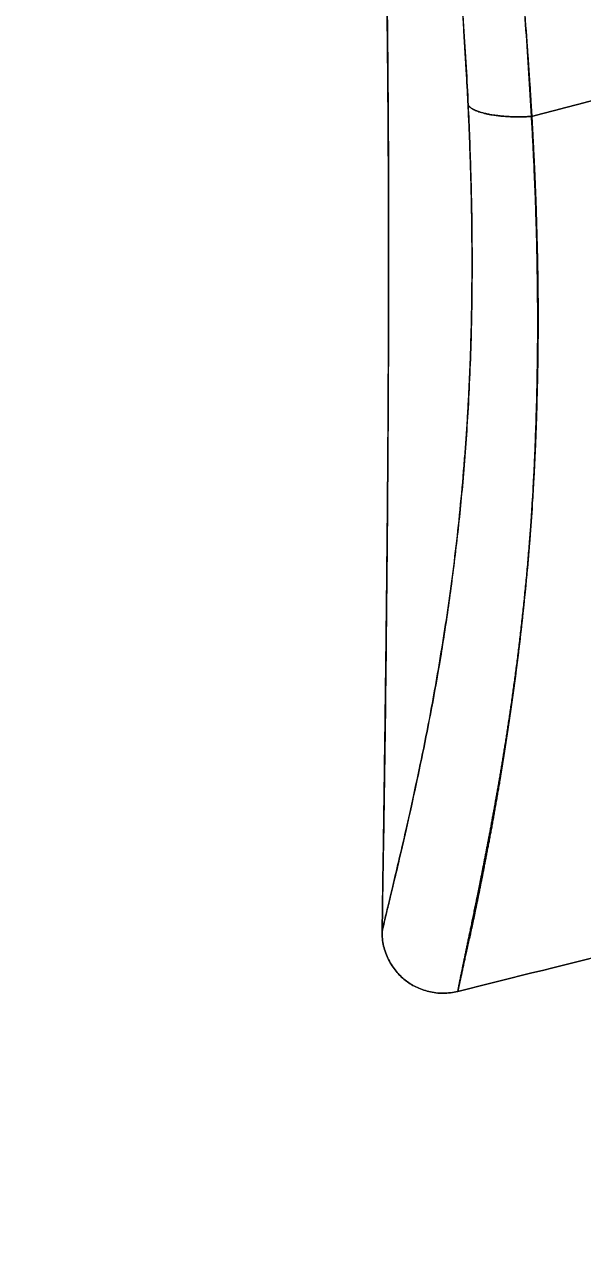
# Model space of a CAD drawing. Header units: inches. Extents: x 1105 to 1525, y -292 to 302.
# Drawn here: x 1423.32 to 1427.89, y -48.8 to -38.68 of the extents above; entities that cross this region are included whole.
import ezdxf

# ---------------------------------------------------------------- set-up
doc = ezdxf.new("R2010")
doc.units = ezdxf.units.IN
doc.header["$LTSCALE"] = 2.42
doc.header["$MEASUREMENT"] = 0
doc.header["$PDMODE"] = 3
doc.header["$PDSIZE"] = 0.3125
doc.layers.get('0').update_dxf_attribs({"linetype": 'CONTINUOUS'})
doc.layers.get('Defpoints').update_dxf_attribs({"linetype": 'CONTINUOUS'})
doc.layers.add('DIM', color=3, linetype='CONTINUOUS', lineweight=18)
doc.styles.get("Standard").update_dxf_attribs({"font": 'arial.ttf', "width": 0.8})
doc.dimstyles.new('ISO-25', dxfattribs={"dimtxt": 5, "dimasz": 2.5, "dimexe": 1.25, "dimexo": 0.625, "dimgap": 2, "dimtad": 1, "dimtih": 1, "dimtoh": 1, "dimdec": 1, "dimdsep": 46, "dimtxsty": 'Standard', "dimcen": 0, "dimclrd": 3, "dimclre": 3, "dimclrt": 4, "dimadec": 0, "dimazin": 0, "dimtfac": 1, "dimtdec": 1, "dimtmove": 0, "dimatfit": 3, "dimfxl": 1, "dimarcsym": 0})

# ---------------------------------------------------------------- blocks, each defined once
blk = doc.blocks.new('*D4')
at = {"layer": 'Defpoints', "color": 0, "transparency": 16777216}
for p in [(1466.72, 44.1), (1394.046, 27.986), (1372.047, -18.442), (1445.071, -26.779), (1445.071, -182.578)]:
    blk.add_point(p, dxfattribs=at)
at = {"layer": 'DIM', "color": 3, "lineweight": -2, "transparency": 16777216}
blk.add_line((1393.435, 27.851), (1352.963, 18.878), dxfattribs=at)
for start, end in [(195.57893, 227.01677), (235.77386, 266.92233)]:
    blk.add_arc((1445.071, 39.3), 93.094, start, end, dxfattribs=at)
at = {"layer": 'DIM', "color": 3, "transparency": 16777216}
for points in [[(1354.588, 14.095), (1356.205, 14.5), (1354.184, 19.148)], [(1440.095, -52.827), (1440.05, -54.493), (1445.071, -53.795)]]:
    blk.add_solid(points, dxfattribs=at)
at = {"layer": 'DIM', "color": 4, "transparency": 16777216, "insert": (1386.802, -33.304), "char_height": 5, "attachment_point": 5}
blk.add_mtext('77°', dxfattribs=at)
blk = doc.blocks.new('*D5')
at = {"layer": 'Defpoints', "color": 0, "transparency": 16777216}
for p in [(1398.948, 98.392), (1453.97, -172.568), (1384.677, -186.639)]:
    blk.add_point(p, dxfattribs=at)
at = {"layer": 'DIM', "color": 3, "lineweight": -2, "transparency": 16777216}
for p, q in [((1398.336, 98.268), (1328.43, 84.072)), ((1330.65, 79.421), (1356.242, -46.606)), ((1383.682, -181.739), (1358.091, -55.712)), ((1453.358, -172.693), (1383.452, -186.888))]:
    blk.add_line(p, q, dxfattribs=at)
at = {"layer": 'DIM', "color": 3, "transparency": 16777216}
for points in [[(1331.467, 79.587), (1329.833, 79.255), (1329.655, 84.321)], [(1384.499, -181.573), (1382.866, -181.905), (1384.677, -186.639)]]:
    blk.add_solid(points, dxfattribs=at)
at = {"layer": 'DIM', "color": 4, "transparency": 16777216, "insert": (1357.166, -51.159), "char_height": 5, "attachment_point": 5}
blk.add_mtext('276.5', dxfattribs=at)

msp = doc.modelspace()

# ---------------------------------------------------------------- linework, layer by layer
at = {"linetype": 'Continuous', "lineweight": 18}
for points, knots in [([(1426.253, -46.114), (1426.256, -45.904), (1426.262, -45.489), (1426.271, -44.875), (1426.279, -44.277), (1426.286, -43.696), (1426.292, -43.131), (1426.297, -42.582), (1426.301, -42.049), (1426.304, -41.532), (1426.305, -41.031), (1426.305, -40.547), (1426.305, -40.078), (1426.303, -39.626), (1426.3, -39.19), (1426.296, -38.769), (1426.291, -38.365), (1426.286, -37.977), (1426.28, -37.604), (1426.273, -37.248), (1426.265, -36.907), (1426.257, -36.583), (1426.248, -36.274), (1426.239, -35.981), (1426.23, -35.705), (1426.222, -35.467), (1426.214, -35.264), (1426.208, -35.09), (1426.2, -34.915), (1426.193, -34.741), (1426.185, -34.567), (1426.177, -34.393), (1426.169, -34.219), (1426.16, -34.046), (1426.151, -33.872), (1426.141, -33.698), (1426.132, -33.524), (1426.121, -33.351), (1426.111, -33.178), (1426.1, -33.004), (1426.089, -32.831), (1426.077, -32.658), (1426.065, -32.485), (1426.052, -32.312), (1426.039, -32.139), (1426.026, -31.966), (1426.012, -31.794), (1425.998, -31.621), (1425.983, -31.449), (1425.967, -31.276), (1425.952, -31.104), (1425.935, -30.932), (1425.919, -30.76), (1425.901, -30.588), (1425.883, -30.416), (1425.865, -30.245), (1425.846, -30.074), (1425.826, -29.902), (1425.806, -29.731), (1425.785, -29.56), (1425.764, -29.389), (1425.741, -29.219), (1425.719, -29.048), (1425.695, -28.878), (1425.671, -28.708), (1425.646, -28.538), (1425.62, -28.368), (1425.594, -28.199), (1425.567, -28.03), (1425.538, -27.861), (1425.509, -27.692), (1425.479, -27.524), (1425.449, -27.355), (1425.417, -27.187), (1425.384, -27.02), (1425.351, -26.852), (1425.316, -26.686), (1425.281, -26.52), (1425.244, -26.354), (1425.205, -26.188), (1425.166, -26.022), (1425.125, -25.856), (1425.083, -25.689), (1425.054, -25.578), (1425.039, -25.522)], [0, 0, 0, 0, 0.030468, 0.060149, 0.089045, 0.117157, 0.144487, 0.171034, 0.1968, 0.221786, 0.245993, 0.269422, 0.292073, 0.313947, 0.335046, 0.355371, 0.374921, 0.393699, 0.411705, 0.42894, 0.445406, 0.461102, 0.476029, 0.49019, 0.503585, 0.516214, 0.524649, 0.533081, 0.541511, 0.549938, 0.558362, 0.566783, 0.575201, 0.583617, 0.592029, 0.600439, 0.608846, 0.617249, 0.62565, 0.634048, 0.642442, 0.650833, 0.659221, 0.667606, 0.675987, 0.684365, 0.69274, 0.701112, 0.709479, 0.717844, 0.726205, 0.734562, 0.742916, 0.751266, 0.759612, 0.767954, 0.776292, 0.784626, 0.792956, 0.801282, 0.809604, 0.817923, 0.826238, 0.83455, 0.842857, 0.851158, 0.859453, 0.867742, 0.876027, 0.884308, 0.892589, 0.900869, 0.909146, 0.917415, 0.925671, 0.933912, 0.942138, 0.950354, 0.958569, 0.966792, 0.975037, 0.983313, 0.991632, 1, 1, 1, 1]), ([(1425.592, -28.11), (1425.675, -28.624), (1425.824, -29.717), (1425.992, -31.395), (1426.108, -32.986), (1426.179, -34.309), (1426.225, -35.434), (1426.261, -36.616), (1426.293, -38.149), (1426.311, -40.275), (1426.298, -42.905), (1426.274, -44.826), (1426.256, -45.83)], [0, 0, 0, 0, 0.09744, 0.201579, 0.289385, 0.363529, 0.423924, 0.478021, 0.561698, 0.67982, 0.83264, 1, 1, 1, 1]), ([(1426.958, -39.342), (1426.957, -39.327), (1426.956, -39.296), (1426.953, -39.25), (1426.951, -39.204), (1426.949, -39.157), (1426.946, -39.111), (1426.943, -39.064), (1426.941, -39.018), (1426.938, -38.972), (1426.935, -38.925), (1426.933, -38.879), (1426.93, -38.832), (1426.927, -38.785), (1426.924, -38.739), (1426.921, -38.692), (1426.918, -38.645), (1426.914, -38.599), (1426.911, -38.552), (1426.908, -38.505), (1426.904, -38.458), (1426.901, -38.411), (1426.898, -38.364), (1426.894, -38.317), (1426.89, -38.27), (1426.887, -38.223), (1426.883, -38.176), (1426.879, -38.129), (1426.876, -38.082), (1426.872, -38.035), (1426.868, -37.988), (1426.864, -37.941), (1426.86, -37.893), (1426.856, -37.846), (1426.852, -37.799), (1426.848, -37.751), (1426.843, -37.704), (1426.839, -37.656), (1426.835, -37.609), (1426.831, -37.561), (1426.826, -37.514), (1426.822, -37.466), (1426.817, -37.419), (1426.813, -37.371), (1426.808, -37.323), (1426.804, -37.276), (1426.799, -37.228), (1426.795, -37.18), (1426.79, -37.132), (1426.785, -37.084), (1426.78, -37.037), (1426.775, -36.989), (1426.771, -36.941), (1426.766, -36.893), (1426.761, -36.845), (1426.756, -36.797), (1426.751, -36.749), (1426.746, -36.701), (1426.741, -36.652), (1426.737, -36.62), (1426.736, -36.604)], [0, 0, 0, 0, 0.017294, 0.034577, 0.051851, 0.069116, 0.086372, 0.10362, 0.12086, 0.138092, 0.155318, 0.172537, 0.18975, 0.206958, 0.224161, 0.241359, 0.258553, 0.275744, 0.292931, 0.310115, 0.327297, 0.344477, 0.361656, 0.378833, 0.39601, 0.413187, 0.430364, 0.447542, 0.464721, 0.481901, 0.499083, 0.516268, 0.533455, 0.550646, 0.56784, 0.585038, 0.60224, 0.619447, 0.63666, 0.653877, 0.671101, 0.688332, 0.705569, 0.722813, 0.740064, 0.757324, 0.774592, 0.791868, 0.809154, 0.826449, 0.843754, 0.861069, 0.878394, 0.895731, 0.913079, 0.930438, 0.94781, 0.965193, 0.98259, 1, 1, 1, 1]), ([(1426.736, -36.604), (1426.753, -36.764), (1426.784, -37.07), (1426.827, -37.513), (1426.863, -37.928), (1426.895, -38.32), (1426.921, -38.686), (1426.942, -39.025), (1426.953, -39.239), (1426.958, -39.342)], [0, 0, 0, 0, 0.172909, 0.331107, 0.480602, 0.624358, 0.759885, 0.883716, 1, 1, 1, 1]), ([(1427.221, -36.553), (1427.249, -36.799), (1427.276, -37.044), (1427.315, -37.41), (1427.327, -37.531), (1427.351, -37.774), (1427.374, -38.016), (1427.395, -38.257), (1427.414, -38.496), (1427.424, -38.615), (1427.45, -38.97), (1427.465, -39.204), (1427.477, -39.435)], [0, 0, 0, 0, 0.25, 0.25, 0.375, 0.375, 0.5, 0.625, 0.625, 0.75, 0.75, 1, 1, 1, 1]), ([(1427.477, -39.435), (1427.465, -39.201), (1427.45, -38.964), (1427.414, -38.487), (1427.394, -38.247), (1427.35, -37.766), (1427.326, -37.524), (1427.276, -37.039), (1427.249, -36.796), (1427.221, -36.553)], [0, 0, 0, 0, 0.25, 0.25, 0.5, 0.5, 0.75, 0.75, 1, 1, 1, 1]), ([(1426.873, -46.606), (1426.873, -46.606), (1426.873, -46.606), (1426.874, -46.606), (1426.874, -46.605), (1426.874, -46.604), (1426.874, -46.603), (1426.874, -46.602), (1426.875, -46.6), (1426.875, -46.598), (1426.875, -46.595), (1426.876, -46.593), (1426.877, -46.59), (1426.877, -46.586), (1426.878, -46.583), (1426.879, -46.579), (1426.879, -46.575), (1426.88, -46.57), (1426.881, -46.565), (1426.882, -46.56), (1426.883, -46.554), (1426.884, -46.548), (1426.886, -46.542), (1426.887, -46.535), (1426.888, -46.528), (1426.89, -46.521), (1426.891, -46.513), (1426.893, -46.505), (1426.895, -46.497), (1426.896, -46.488), (1426.898, -46.478), (1426.9, -46.469), (1426.902, -46.459), (1426.905, -46.448), (1426.907, -46.437), (1426.909, -46.426), (1426.912, -46.414), (1426.914, -46.402), (1426.917, -46.389), (1426.919, -46.376), (1426.922, -46.363), (1426.925, -46.349), (1426.928, -46.334), (1426.931, -46.32), (1426.934, -46.304), (1426.938, -46.288), (1426.941, -46.272), (1426.944, -46.256), (1426.948, -46.238), (1426.952, -46.221), (1426.955, -46.203), (1426.959, -46.184), (1426.963, -46.165), (1426.967, -46.145), (1426.972, -46.125), (1426.976, -46.105), (1426.98, -46.084), (1426.985, -46.062), (1426.989, -46.04), (1426.994, -46.018), (1426.999, -45.995), (1427.004, -45.971), (1427.008, -45.947), (1427.014, -45.923), (1427.019, -45.898), (1427.024, -45.872), (1427.029, -45.846), (1427.035, -45.82), (1427.04, -45.792), (1427.046, -45.765), (1427.051, -45.737), (1427.057, -45.708), (1427.063, -45.679), (1427.069, -45.649), (1427.075, -45.619), (1427.081, -45.589), (1427.087, -45.557), (1427.093, -45.526), (1427.1, -45.493), (1427.106, -45.461), (1427.112, -45.427), (1427.119, -45.393), (1427.125, -45.359), (1427.132, -45.324), (1427.139, -45.289), (1427.146, -45.252), (1427.152, -45.216), (1427.159, -45.179), (1427.166, -45.141), (1427.173, -45.103), (1427.18, -45.064), (1427.187, -45.024), (1427.194, -44.984), (1427.201, -44.944), (1427.209, -44.902), (1427.216, -44.86), (1427.223, -44.818), (1427.23, -44.774), (1427.238, -44.73), (1427.245, -44.685), (1427.253, -44.64), (1427.26, -44.593), (1427.268, -44.546), (1427.275, -44.498), (1427.283, -44.45), (1427.29, -44.4), (1427.298, -44.349), (1427.305, -44.298), (1427.313, -44.246), (1427.321, -44.193), (1427.328, -44.138), (1427.336, -44.083), (1427.343, -44.027), (1427.351, -43.97), (1427.359, -43.912), (1427.366, -43.853), (1427.374, -43.792), (1427.381, -43.731), (1427.388, -43.668), (1427.396, -43.605), (1427.403, -43.54), (1427.41, -43.474), (1427.417, -43.407), (1427.424, -43.338), (1427.431, -43.269), (1427.438, -43.198), (1427.445, -43.125), (1427.451, -43.051), (1427.457, -42.976), (1427.464, -42.899), (1427.47, -42.821), (1427.475, -42.741), (1427.481, -42.659), (1427.486, -42.585), (1427.49, -42.52), (1427.493, -42.465), (1427.496, -42.408), (1427.499, -42.351), (1427.502, -42.292), (1427.505, -42.233), (1427.508, -42.174), (1427.51, -42.113), (1427.513, -42.051), (1427.515, -41.989), (1427.517, -41.926), (1427.519, -41.862), (1427.521, -41.797), (1427.523, -41.731), (1427.525, -41.665), (1427.526, -41.598), (1427.528, -41.53), (1427.529, -41.461), (1427.53, -41.392), (1427.531, -41.321), (1427.531, -41.251), (1427.532, -41.179), (1427.532, -41.107), (1427.532, -41.033), (1427.531, -40.959), (1427.531, -40.885), (1427.53, -40.809), (1427.529, -40.732), (1427.528, -40.655), (1427.526, -40.576), (1427.525, -40.497), (1427.523, -40.416), (1427.52, -40.335), (1427.518, -40.253), (1427.515, -40.17), (1427.512, -40.086), (1427.509, -40.001), (1427.505, -39.915), (1427.501, -39.829), (1427.497, -39.742), (1427.493, -39.655), (1427.488, -39.567), (1427.483, -39.478), (1427.478, -39.389), (1427.473, -39.299), (1427.467, -39.209), (1427.461, -39.118), (1427.455, -39.028), (1427.448, -38.937), (1427.442, -38.846), (1427.437, -38.783), (1427.435, -38.751), (1427.434, -38.75)], [0, 0, 0, 0, 0.003798, 0.007616, 0.011455, 0.015314, 0.019193, 0.023094, 0.027015, 0.030957, 0.03492, 0.038904, 0.042909, 0.046936, 0.050985, 0.055055, 0.059147, 0.063261, 0.067397, 0.071555, 0.075736, 0.079939, 0.084165, 0.088415, 0.092687, 0.096982, 0.101302, 0.105644, 0.110011, 0.1144, 0.118813, 0.123249, 0.127707, 0.132189, 0.136692, 0.141218, 0.145767, 0.150337, 0.154928, 0.159542, 0.164176, 0.168832, 0.173508, 0.178205, 0.182922, 0.187659, 0.192417, 0.197193, 0.20199, 0.206805, 0.211639, 0.216492, 0.221363, 0.226252, 0.231159, 0.236083, 0.241025, 0.245984, 0.250959, 0.255951, 0.260959, 0.265983, 0.271023, 0.276077, 0.281146, 0.28623, 0.291328, 0.296439, 0.301564, 0.306702, 0.311853, 0.317016, 0.322193, 0.327383, 0.332586, 0.337802, 0.343032, 0.348276, 0.353533, 0.358805, 0.36409, 0.36939, 0.374704, 0.380032, 0.385375, 0.390733, 0.396105, 0.401493, 0.406896, 0.412314, 0.41775, 0.423205, 0.428679, 0.434175, 0.439694, 0.445237, 0.450806, 0.456403, 0.46203, 0.467687, 0.473377, 0.479101, 0.484861, 0.490659, 0.496497, 0.502377, 0.508301, 0.514269, 0.520283, 0.526344, 0.532453, 0.538611, 0.54482, 0.55108, 0.557393, 0.563759, 0.570181, 0.57666, 0.583196, 0.589792, 0.596448, 0.603167, 0.60995, 0.616798, 0.623714, 0.630701, 0.637761, 0.644898, 0.652114, 0.659413, 0.666798, 0.674272, 0.681839, 0.689501, 0.694522, 0.699585, 0.704692, 0.709844, 0.715041, 0.720286, 0.725578, 0.730919, 0.736309, 0.741746, 0.747229, 0.752757, 0.758328, 0.763942, 0.769596, 0.77529, 0.781021, 0.78679, 0.792593, 0.798431, 0.804304, 0.810214, 0.816162, 0.822151, 0.828181, 0.834256, 0.840377, 0.846546, 0.852765, 0.859036, 0.865361, 0.87174, 0.878173, 0.884654, 0.891183, 0.897756, 0.90437, 0.911023, 0.917712, 0.924433, 0.931185, 0.937963, 0.944766, 0.951589, 0.95843, 0.965284, 0.972147, 0.979016, 0.985887, 0.992755, 0.999617, 1, 1, 1, 1]), ([(1426.978, -39.856), (1426.976, -39.772), (1426.967, -39.52), (1426.949, -39.147), (1426.931, -38.856), (1426.924, -38.736)], [0, 0, 0, 0, 0.228623, 0.684632, 1, 1, 1, 1]), ([(1427.44, -38.837), (1427.441, -38.848), (1427.443, -38.874), (1427.446, -38.913), (1427.449, -38.955), (1427.452, -38.997), (1427.455, -39.038), (1427.457, -39.08), (1427.46, -39.121), (1427.463, -39.162), (1427.466, -39.203), (1427.468, -39.244), (1427.471, -39.285), (1427.473, -39.325), (1427.476, -39.366), (1427.478, -39.406), (1427.481, -39.446), (1427.483, -39.486), (1427.485, -39.526), (1427.487, -39.566), (1427.489, -39.605), (1427.491, -39.645), (1427.493, -39.684), (1427.495, -39.723), (1427.497, -39.762), (1427.499, -39.801), (1427.501, -39.839), (1427.503, -39.878), (1427.504, -39.916), (1427.506, -39.954), (1427.508, -39.992), (1427.509, -40.03), (1427.511, -40.068), (1427.512, -40.105), (1427.513, -40.143), (1427.515, -40.18), (1427.516, -40.217), (1427.517, -40.254), (1427.518, -40.291), (1427.519, -40.327), (1427.52, -40.364), (1427.521, -40.4), (1427.522, -40.436), (1427.523, -40.472), (1427.524, -40.508), (1427.525, -40.543), (1427.526, -40.579), (1427.526, -40.614), (1427.527, -40.65), (1427.528, -40.685), (1427.528, -40.719), (1427.529, -40.754), (1427.529, -40.789), (1427.53, -40.823), (1427.53, -40.858), (1427.53, -40.892), (1427.531, -40.926), (1427.531, -40.959), (1427.531, -40.993), (1427.531, -41.027), (1427.531, -41.06), (1427.531, -41.093), (1427.531, -41.126), (1427.531, -41.159), (1427.531, -41.192), (1427.531, -41.224), (1427.531, -41.256), (1427.53, -41.289), (1427.53, -41.321), (1427.53, -41.353), (1427.53, -41.384), (1427.529, -41.416), (1427.529, -41.447), (1427.528, -41.478), (1427.528, -41.51), (1427.527, -41.54), (1427.527, -41.571), (1427.526, -41.602), (1427.525, -41.632), (1427.525, -41.662), (1427.524, -41.693), (1427.523, -41.723), (1427.522, -41.752), (1427.522, -41.782), (1427.521, -41.811), (1427.52, -41.841), (1427.519, -41.87), (1427.518, -41.899), (1427.517, -41.928), (1427.516, -41.957), (1427.515, -41.985), (1427.514, -42.014), (1427.513, -42.042), (1427.512, -42.07), (1427.511, -42.098), (1427.51, -42.126), (1427.508, -42.153), (1427.507, -42.181), (1427.506, -42.208), (1427.505, -42.235), (1427.503, -42.263), (1427.502, -42.289), (1427.501, -42.316), (1427.499, -42.343), (1427.498, -42.369), (1427.497, -42.396), (1427.495, -42.422), (1427.494, -42.448), (1427.492, -42.474), (1427.491, -42.499), (1427.489, -42.525), (1427.488, -42.55), (1427.481, -42.664), (1427.467, -42.862), (1427.444, -43.138), (1427.418, -43.405), (1427.39, -43.662), (1427.359, -43.91), (1427.328, -44.149), (1427.295, -44.377), (1427.261, -44.596), (1427.228, -44.803), (1427.194, -45), (1427.162, -45.186), (1427.139, -45.315), (1427.124, -45.395), (1427.118, -45.43), (1427.111, -45.465), (1427.105, -45.499), (1427.099, -45.533), (1427.092, -45.567), (1427.086, -45.601), (1427.079, -45.634), (1427.073, -45.667), (1427.066, -45.699), (1427.06, -45.731), (1427.054, -45.763), (1427.047, -45.795), (1427.041, -45.826), (1427.035, -45.856), (1427.029, -45.887), (1427.023, -45.916), (1427.016, -45.946), (1427.01, -45.975), (1427.005, -46.003), (1426.999, -46.031), (1426.993, -46.059), (1426.987, -46.086), (1426.981, -46.112), (1426.976, -46.138), (1426.972, -46.158), (1426.969, -46.17), (1426.968, -46.173)], [0, 0, 0, 0, 0.003349, 0.007438, 0.011518, 0.015587, 0.019647, 0.023697, 0.027738, 0.031769, 0.03579, 0.039802, 0.043804, 0.047797, 0.05178, 0.055753, 0.059717, 0.06367, 0.067613, 0.071545, 0.075468, 0.07938, 0.083282, 0.087173, 0.091054, 0.094924, 0.098783, 0.102633, 0.106471, 0.1103, 0.114118, 0.117925, 0.121723, 0.12551, 0.129287, 0.133054, 0.13681, 0.140556, 0.144293, 0.148019, 0.151735, 0.155441, 0.159137, 0.162823, 0.166499, 0.170165, 0.173821, 0.177468, 0.181104, 0.184731, 0.188348, 0.191955, 0.195552, 0.199139, 0.202717, 0.206283, 0.20984, 0.213387, 0.216924, 0.22045, 0.223966, 0.227472, 0.230967, 0.234452, 0.237927, 0.241391, 0.244845, 0.248288, 0.251721, 0.255143, 0.258555, 0.261956, 0.265346, 0.268726, 0.272095, 0.275454, 0.278802, 0.282139, 0.285466, 0.288783, 0.292089, 0.295384, 0.298669, 0.301944, 0.305208, 0.308462, 0.311706, 0.314939, 0.318162, 0.321375, 0.324578, 0.32777, 0.330952, 0.334124, 0.337286, 0.340437, 0.343579, 0.34671, 0.349832, 0.352943, 0.356044, 0.359135, 0.362216, 0.365287, 0.368348, 0.371399, 0.37444, 0.377471, 0.380492, 0.383503, 0.386503, 0.389494, 0.392474, 0.426602, 0.46069, 0.494723, 0.528699, 0.562634, 0.59654, 0.630418, 0.664264, 0.69807, 0.731832, 0.765554, 0.799236, 0.806271, 0.813351, 0.820476, 0.827647, 0.834863, 0.842125, 0.849432, 0.856784, 0.864182, 0.871625, 0.879114, 0.886649, 0.894229, 0.901855, 0.909526, 0.917244, 0.925006, 0.932815, 0.940669, 0.948569, 0.956515, 0.964506, 0.972544, 0.980627, 0.988756, 0.99693, 1, 1, 1, 1]), ([(1426.253, -46.114), (1426.253, -46.114), (1426.253, -46.114), (1426.253, -46.113), (1426.253, -46.112), (1426.253, -46.112), (1426.253, -46.11), (1426.254, -46.109), (1426.254, -46.107), (1426.254, -46.105), (1426.255, -46.103), (1426.256, -46.1), (1426.256, -46.098), (1426.257, -46.095), (1426.258, -46.091), (1426.258, -46.088), (1426.259, -46.084), (1426.26, -46.08), (1426.261, -46.075), (1426.262, -46.071), (1426.264, -46.066), (1426.265, -46.061), (1426.266, -46.055), (1426.267, -46.049), (1426.269, -46.043), (1426.27, -46.037), (1426.272, -46.031), (1426.274, -46.024), (1426.275, -46.017), (1426.277, -46.01), (1426.279, -46.002), (1426.281, -45.994), (1426.283, -45.986), (1426.285, -45.978), (1426.287, -45.969), (1426.289, -45.96), (1426.291, -45.951), (1426.293, -45.942), (1426.296, -45.932), (1426.298, -45.922), (1426.3, -45.912), (1426.303, -45.901), (1426.305, -45.89), (1426.308, -45.879), (1426.311, -45.868), (1426.314, -45.857), (1426.316, -45.845), (1426.331, -45.783), (1426.362, -45.655), (1426.416, -45.426), (1426.479, -45.154), (1426.547, -44.838), (1426.613, -44.519), (1426.671, -44.214), (1426.72, -43.935), (1426.768, -43.639), (1426.814, -43.328), (1426.856, -43.001), (1426.893, -42.658), (1426.917, -42.394), (1426.931, -42.22), (1426.937, -42.143), (1426.942, -42.065), (1426.948, -41.987), (1426.953, -41.908), (1426.957, -41.829), (1426.962, -41.75), (1426.966, -41.67), (1426.969, -41.59), (1426.973, -41.509), (1426.976, -41.427), (1426.979, -41.346), (1426.981, -41.264), (1426.984, -41.181), (1426.986, -41.098), (1426.987, -41.014), (1426.988, -40.93), (1426.989, -40.846), (1426.99, -40.761), (1426.99, -40.676), (1426.99, -40.59), (1426.99, -40.504), (1426.989, -40.417), (1426.988, -40.33), (1426.987, -40.243), (1426.986, -40.155), (1426.984, -40.066), (1426.982, -39.977), (1426.979, -39.888), (1426.976, -39.798), (1426.973, -39.708), (1426.97, -39.617), (1426.966, -39.526), (1426.962, -39.434), (1426.959, -39.373), (1426.958, -39.342)], [0, 0, 0, 0, 0.004213, 0.008424, 0.012633, 0.01684, 0.021046, 0.02525, 0.029452, 0.033653, 0.037852, 0.04205, 0.046247, 0.050443, 0.054638, 0.058832, 0.063025, 0.067217, 0.071409, 0.0756, 0.079791, 0.083981, 0.088171, 0.092361, 0.096551, 0.100741, 0.104931, 0.109121, 0.113312, 0.117503, 0.121695, 0.125887, 0.130081, 0.134275, 0.13847, 0.142666, 0.146864, 0.151063, 0.155263, 0.159465, 0.163669, 0.167875, 0.172082, 0.176292, 0.180504, 0.184718, 0.188934, 0.193153, 0.249354, 0.305107, 0.36065, 0.416213, 0.472014, 0.509532, 0.546779, 0.583826, 0.620749, 0.657629, 0.694552, 0.731607, 0.739363, 0.747102, 0.754827, 0.762538, 0.770236, 0.777922, 0.785597, 0.793261, 0.800917, 0.808564, 0.816203, 0.823837, 0.831465, 0.839089, 0.84671, 0.854329, 0.861947, 0.869564, 0.877182, 0.884802, 0.892425, 0.900052, 0.907684, 0.915322, 0.922966, 0.930619, 0.93828, 0.945951, 0.953633, 0.961326, 0.969032, 0.976752, 0.984485, 0.992235, 1, 1, 1, 1]), ([(1426.958, -39.342), (1426.966, -39.522), (1426.982, -39.922), (1426.993, -40.551), (1426.986, -41.217), (1426.959, -41.853), (1426.917, -42.426), (1426.863, -42.943), (1426.801, -43.424), (1426.732, -43.874), (1426.658, -44.288), (1426.583, -44.667), (1426.509, -45.014), (1426.439, -45.326), (1426.378, -45.589), (1426.329, -45.792), (1426.295, -45.934), (1426.273, -46.026), (1426.26, -46.081), (1426.254, -46.108), (1426.253, -46.114), (1426.253, -46.114), (1426.253, -46.114)], [0, 0, 0, 0, 0.045705, 0.102693, 0.165101, 0.227156, 0.284219, 0.33779, 0.392327, 0.447846, 0.502973, 0.558337, 0.615242, 0.674773, 0.735944, 0.794442, 0.846485, 0.892078, 0.932234, 0.967509, 0.99995, 1, 1, 1, 1]), ([(1427.477, -39.435), (1427.478, -39.452), (1427.48, -39.485), (1427.483, -39.535), (1427.486, -39.585), (1427.488, -39.635), (1427.491, -39.685), (1427.493, -39.734), (1427.496, -39.784), (1427.498, -39.834), (1427.5, -39.883), (1427.502, -39.933), (1427.505, -39.982), (1427.507, -40.032), (1427.509, -40.081), (1427.51, -40.13), (1427.512, -40.179), (1427.514, -40.229), (1427.515, -40.278), (1427.517, -40.327), (1427.518, -40.376), (1427.52, -40.424), (1427.521, -40.473), (1427.522, -40.522), (1427.523, -40.571), (1427.524, -40.619), (1427.525, -40.668), (1427.526, -40.716), (1427.527, -40.764), (1427.528, -40.813), (1427.528, -40.861), (1427.529, -40.909), (1427.529, -40.957), (1427.529, -41.005), (1427.53, -41.052), (1427.53, -41.1), (1427.53, -41.148), (1427.53, -41.195), (1427.53, -41.242), (1427.529, -41.29), (1427.529, -41.337), (1427.529, -41.384), (1427.528, -41.431), (1427.527, -41.478), (1427.527, -41.524), (1427.526, -41.571), (1427.525, -41.618), (1427.524, -41.664), (1427.523, -41.71), (1427.522, -41.757), (1427.521, -41.803), (1427.519, -41.849), (1427.518, -41.894), (1427.517, -41.94), (1427.515, -41.986), (1427.513, -42.031), (1427.512, -42.077), (1427.51, -42.122), (1427.508, -42.167), (1427.506, -42.212), (1427.504, -42.257), (1427.501, -42.302), (1427.499, -42.346), (1427.497, -42.391), (1427.494, -42.435), (1427.492, -42.479), (1427.489, -42.523), (1427.479, -42.685), (1427.46, -42.958), (1427.426, -43.326), (1427.389, -43.675), (1427.348, -44.004), (1427.306, -44.314), (1427.262, -44.606), (1427.23, -44.804), (1427.21, -44.924), (1427.202, -44.97), (1427.194, -45.016), (1427.186, -45.061), (1427.178, -45.106), (1427.17, -45.151), (1427.163, -45.195), (1427.155, -45.238), (1427.147, -45.281), (1427.139, -45.324), (1427.131, -45.366), (1427.123, -45.407), (1427.115, -45.448), (1427.108, -45.488), (1427.1, -45.528), (1427.092, -45.567), (1427.085, -45.606), (1427.077, -45.644), (1427.07, -45.681), (1427.062, -45.718), (1427.055, -45.754), (1427.048, -45.79), (1427.041, -45.825), (1427.033, -45.859), (1427.026, -45.893), (1427.02, -45.925), (1427.013, -45.958), (1427.006, -45.989), (1427, -46.02), (1426.993, -46.05), (1426.987, -46.08), (1426.981, -46.108), (1426.975, -46.136), (1426.969, -46.164), (1426.963, -46.19), (1426.958, -46.216), (1426.952, -46.241), (1426.947, -46.265), (1426.942, -46.289), (1426.937, -46.311), (1426.932, -46.333), (1426.928, -46.354), (1426.923, -46.375), (1426.919, -46.394), (1426.915, -46.413), (1426.911, -46.431), (1426.907, -46.448), (1426.904, -46.464), (1426.901, -46.479), (1426.897, -46.494), (1426.895, -46.507), (1426.892, -46.52), (1426.889, -46.532), (1426.887, -46.543), (1426.885, -46.553), (1426.883, -46.562), (1426.881, -46.571), (1426.879, -46.578), (1426.878, -46.585), (1426.877, -46.591), (1426.876, -46.596), (1426.875, -46.6), (1426.874, -46.603), (1426.874, -46.605), (1426.874, -46.606), (1426.873, -46.606), (1426.873, -46.606)], [0, 0, 0, 0, 0.004029, 0.00806, 0.012095, 0.016131, 0.020171, 0.024213, 0.028258, 0.032305, 0.036355, 0.040408, 0.044463, 0.048521, 0.052581, 0.056644, 0.06071, 0.064778, 0.068849, 0.072922, 0.076998, 0.081077, 0.085158, 0.089241, 0.093327, 0.097416, 0.101507, 0.105601, 0.109697, 0.113796, 0.117897, 0.122001, 0.126108, 0.130216, 0.134328, 0.138442, 0.142558, 0.146677, 0.150798, 0.154922, 0.159049, 0.163179, 0.167311, 0.171447, 0.175585, 0.179727, 0.183871, 0.188019, 0.192171, 0.196325, 0.200484, 0.204646, 0.208811, 0.212981, 0.217154, 0.221331, 0.225513, 0.229698, 0.233888, 0.238082, 0.242281, 0.246484, 0.250691, 0.254903, 0.259121, 0.263343, 0.26757, 0.271802, 0.310069, 0.347826, 0.385137, 0.42207, 0.458798, 0.495532, 0.532474, 0.539024, 0.545595, 0.552188, 0.558802, 0.565437, 0.572093, 0.57877, 0.585466, 0.592183, 0.598919, 0.605675, 0.612449, 0.619243, 0.626054, 0.632884, 0.639733, 0.646599, 0.653482, 0.660384, 0.667303, 0.67424, 0.681194, 0.688165, 0.695154, 0.70216, 0.709183, 0.716223, 0.723281, 0.730355, 0.737445, 0.744553, 0.751677, 0.758818, 0.765975, 0.773148, 0.780335, 0.787535, 0.794749, 0.801975, 0.809212, 0.816459, 0.823716, 0.830982, 0.838255, 0.845535, 0.852821, 0.860112, 0.867407, 0.874705, 0.882005, 0.889307, 0.896614, 0.903925, 0.911242, 0.918566, 0.9259, 0.933243, 0.940597, 0.947965, 0.955346, 0.962742, 0.970155, 0.977586, 0.985036, 0.992507, 1, 1, 1, 1]), ([(1426.873, -46.606), (1426.873, -46.606), (1426.873, -46.606), (1426.874, -46.606), (1426.874, -46.605), (1426.874, -46.604), (1426.874, -46.603), (1426.874, -46.602), (1426.875, -46.6), (1426.875, -46.598), (1426.876, -46.596), (1426.876, -46.593), (1426.877, -46.591), (1426.877, -46.587), (1426.878, -46.584), (1426.879, -46.58), (1426.879, -46.576), (1426.88, -46.572), (1426.881, -46.568), (1426.882, -46.563), (1426.883, -46.558), (1426.884, -46.552), (1426.886, -46.547), (1426.887, -46.541), (1426.888, -46.534), (1426.89, -46.528), (1426.891, -46.521), (1426.893, -46.514), (1426.894, -46.506), (1426.896, -46.499), (1426.897, -46.49), (1426.899, -46.482), (1426.901, -46.473), (1426.903, -46.464), (1426.905, -46.455), (1426.907, -46.446), (1426.909, -46.436), (1426.911, -46.426), (1426.913, -46.415), (1426.916, -46.404), (1426.918, -46.393), (1426.92, -46.382), (1426.923, -46.37), (1426.926, -46.358), (1426.928, -46.346), (1426.931, -46.333), (1426.934, -46.321), (1426.936, -46.307), (1426.939, -46.294), (1426.942, -46.28), (1426.945, -46.266), (1426.948, -46.251), (1426.952, -46.237), (1426.955, -46.221), (1426.958, -46.206), (1426.961, -46.19), (1426.965, -46.174), (1426.968, -46.158), (1426.972, -46.141), (1426.976, -46.124), (1426.979, -46.107), (1426.983, -46.089), (1426.987, -46.071), (1426.991, -46.053), (1426.995, -46.034), (1426.999, -46.015), (1427.003, -45.996), (1427.007, -45.976), (1427.011, -45.956), (1427.015, -45.935), (1427.02, -45.915), (1427.024, -45.894), (1427.028, -45.872), (1427.033, -45.851), (1427.037, -45.829), (1427.042, -45.806), (1427.047, -45.784), (1427.051, -45.761), (1427.056, -45.737), (1427.061, -45.714), (1427.066, -45.689), (1427.071, -45.665), (1427.076, -45.64), (1427.081, -45.615), (1427.086, -45.59), (1427.091, -45.564), (1427.096, -45.538), (1427.101, -45.512), (1427.106, -45.485), (1427.111, -45.458), (1427.117, -45.43), (1427.122, -45.402), (1427.128, -45.374), (1427.133, -45.346), (1427.138, -45.317), (1427.144, -45.288), (1427.149, -45.258), (1427.155, -45.228), (1427.161, -45.198), (1427.166, -45.167), (1427.172, -45.137), (1427.177, -45.105), (1427.183, -45.074), (1427.189, -45.042), (1427.195, -45.009), (1427.2, -44.977), (1427.206, -44.944), (1427.212, -44.91), (1427.231, -44.799), (1427.263, -44.603), (1427.309, -44.308), (1427.352, -43.994), (1427.393, -43.662), (1427.43, -43.314), (1427.462, -42.949), (1427.48, -42.679), (1427.49, -42.516), (1427.492, -42.463), (1427.495, -42.41), (1427.498, -42.356), (1427.501, -42.302), (1427.503, -42.247), (1427.506, -42.191), (1427.508, -42.134), (1427.51, -42.077), (1427.512, -42.018), (1427.515, -41.96), (1427.516, -41.9), (1427.518, -41.84), (1427.52, -41.779), (1427.521, -41.717), (1427.523, -41.655), (1427.524, -41.591), (1427.525, -41.527), (1427.526, -41.463), (1427.527, -41.397), (1427.528, -41.331), (1427.528, -41.264), (1427.528, -41.197), (1427.528, -41.128), (1427.528, -41.059), (1427.528, -40.989), (1427.528, -40.919), (1427.527, -40.847), (1427.526, -40.775), (1427.525, -40.702), (1427.524, -40.629), (1427.522, -40.554), (1427.521, -40.479), (1427.519, -40.403), (1427.517, -40.327), (1427.514, -40.249), (1427.512, -40.171), (1427.509, -40.092), (1427.506, -40.013), (1427.502, -39.932), (1427.499, -39.851), (1427.495, -39.77), (1427.491, -39.687), (1427.487, -39.604), (1427.482, -39.52), (1427.479, -39.464), (1427.477, -39.435)], [0, 0, 0, 0, 0.004038, 0.008083, 0.012134, 0.016192, 0.020256, 0.024326, 0.028403, 0.032486, 0.036575, 0.040671, 0.044773, 0.048881, 0.052995, 0.057115, 0.061242, 0.065375, 0.069514, 0.073659, 0.07781, 0.081968, 0.086131, 0.090301, 0.094476, 0.098658, 0.102845, 0.107039, 0.111238, 0.115444, 0.119655, 0.123872, 0.128095, 0.132324, 0.13656, 0.140801, 0.145048, 0.149301, 0.15356, 0.157825, 0.162097, 0.166374, 0.170658, 0.174948, 0.179244, 0.183546, 0.187855, 0.19217, 0.196492, 0.20082, 0.205154, 0.209495, 0.213843, 0.218197, 0.222558, 0.226925, 0.231299, 0.235679, 0.240065, 0.244458, 0.248858, 0.253263, 0.257675, 0.262094, 0.266518, 0.270949, 0.275387, 0.27983, 0.28428, 0.288737, 0.293199, 0.297669, 0.302144, 0.306626, 0.311114, 0.315609, 0.32011, 0.324618, 0.329132, 0.333652, 0.338179, 0.342712, 0.347252, 0.351798, 0.35635, 0.360909, 0.365474, 0.370046, 0.374624, 0.379209, 0.3838, 0.388397, 0.393001, 0.397611, 0.402227, 0.40685, 0.41148, 0.416116, 0.420758, 0.425407, 0.430063, 0.434724, 0.439393, 0.444068, 0.448749, 0.453438, 0.458132, 0.462834, 0.467543, 0.504708, 0.541917, 0.579149, 0.616391, 0.653641, 0.690915, 0.728208, 0.733182, 0.738199, 0.743257, 0.748357, 0.753499, 0.758682, 0.763908, 0.769175, 0.774484, 0.779835, 0.785228, 0.790663, 0.796139, 0.801657, 0.807217, 0.812818, 0.818461, 0.824144, 0.829869, 0.835635, 0.841442, 0.84729, 0.853179, 0.85911, 0.865081, 0.871094, 0.877148, 0.883243, 0.88938, 0.895559, 0.901778, 0.90804, 0.914342, 0.920686, 0.927071, 0.933497, 0.939965, 0.946473, 0.953022, 0.959612, 0.966242, 0.972913, 0.979624, 0.986376, 0.993168, 1, 1, 1, 1]), ([(1426.302, -41.882), (1426.301, -41.922), (1426.301, -42.031), (1426.3, -42.21), (1426.298, -42.417), (1426.297, -42.626), (1426.295, -42.836), (1426.293, -43.047), (1426.291, -43.259), (1426.288, -43.473), (1426.286, -43.687), (1426.284, -43.902), (1426.281, -44.119), (1426.278, -44.336), (1426.275, -44.554), (1426.272, -44.774), (1426.269, -44.995), (1426.266, -45.216), (1426.263, -45.439), (1426.259, -45.663), (1426.256, -45.888), (1426.254, -46.038), (1426.253, -46.114)], [0, 0, 0, 0, 0.028451, 0.077314, 0.126429, 0.175797, 0.225416, 0.275288, 0.325412, 0.375788, 0.426416, 0.477297, 0.52843, 0.579816, 0.631455, 0.683345, 0.735489, 0.787885, 0.840534, 0.893436, 0.946591, 1, 1, 1, 1]), ([(1426.253, -46.114), (1426.253, -46.113), (1426.256, -46.097), (1426.272, -46.028), (1426.289, -45.961), (1426.295, -45.933)], [0, 0, 0, 0, 0.363025, 0.76633, 1, 1, 1, 1]), ([(1426.873, -46.606), (1426.834, -46.616), (1426.793, -46.621), (1426.713, -46.621), (1426.673, -46.617), (1426.598, -46.598), (1426.562, -46.585), (1426.497, -46.553), (1426.468, -46.534), (1426.415, -46.492), (1426.39, -46.468), (1426.344, -46.412), (1426.323, -46.38), (1426.288, -46.311), (1426.274, -46.273), (1426.256, -46.195), (1426.252, -46.154), (1426.253, -46.114)], [0, 0, 0, 0, 0.125, 0.125, 0.25, 0.25, 0.375, 0.375, 0.5, 0.5, 0.625, 0.625, 0.75, 0.75, 0.875, 0.875, 1, 1, 1, 1]), ([(1426.253, -46.114), (1426.252, -46.154), (1426.256, -46.195), (1426.274, -46.273), (1426.288, -46.311), (1426.323, -46.38), (1426.344, -46.412), (1426.39, -46.468), (1426.415, -46.492), (1426.468, -46.534), (1426.497, -46.553), (1426.562, -46.585), (1426.598, -46.598), (1426.673, -46.617), (1426.713, -46.621), (1426.793, -46.621), (1426.834, -46.616), (1426.873, -46.606)], [0, 0, 0, 0, 0.125, 0.125, 0.25, 0.25, 0.375, 0.375, 0.5, 0.5, 0.625, 0.625, 0.75, 0.75, 0.875, 0.875, 1, 1, 1, 1])]:
    msp.add_open_spline(points, degree=3, knots=knots, dxfattribs=at)
for points in [[(1427.477, -39.435), (1427.98, -39.304), (1428.482, -39.172), (1428.985, -39.04)], [(1428.985, -39.04), (1428.482, -39.172), (1427.98, -39.304), (1427.477, -39.435)], [(1426.291, -43.235), (1426.283, -44.041), (1426.273, -44.847), (1426.258, -45.654)], [(1426.873, -46.606), (1427.336, -46.491), (1427.798, -46.376), (1428.26, -46.261)], [(1428.26, -46.261), (1427.798, -46.376), (1427.336, -46.491), (1426.873, -46.606)]]:
    msp.add_open_spline(points, degree=3, dxfattribs=at)
msp.add_rational_spline([(1427.477, -39.435), (1427.386, -39.441), (1427.299, -39.439), (1427.222, -39.431), (1427.086, -39.417), (1426.988, -39.387), (1426.958, -39.342)], [1.02911012913, 1.06228801256, 1.12382643528, 1.21372539729, 1.06365402344, 0.992614262822, 1.00060611544], degree=3, knots=[0, 0, 0, 0, 0.374625, 0.374625, 0.374625, 1, 1, 1, 1], dxfattribs=at)
msp.add_rational_spline([(1426.958, -39.342), (1427.006, -39.414), (1427.214, -39.451), (1427.477, -39.435)], [1.14241172536, 0.952529196308, 0.952529424882, 1.14241241108], degree=3, dxfattribs=at)

# ---------------------------------------------------------------- dimensions: what is measured, and where the dimension line sits
at = {"layer": 'DIM'}
dim = msp.add_aligned_dim(p1=(1398.948, 98.392), p2=(1453.97, -172.568), distance=-70.707, dimstyle='ISO-25', override={"dimasz": 5, "dimtad": 0}, dxfattribs=at)
dim.commit()
dim.dimension.update_dxf_attribs({"geometry": '*D5', "text_midpoint": (1357.166, -51.159)})
dim = msp.add_angular_dim_2l(base=(1372.047, -18.442), line1=((1445.071, -182.578), (1445.071, -26.779)), line2=((1394.046, 27.986), (1466.72, 44.1)), dimstyle='ISO-25', override={"dimasz": 5, "dimtad": 0}, dxfattribs=at)
dim.commit()
dim.dimension.update_dxf_attribs({"geometry": '*D4', "text_midpoint": (1386.802, -33.304)})

doc.saveas('drawing.dxf')
